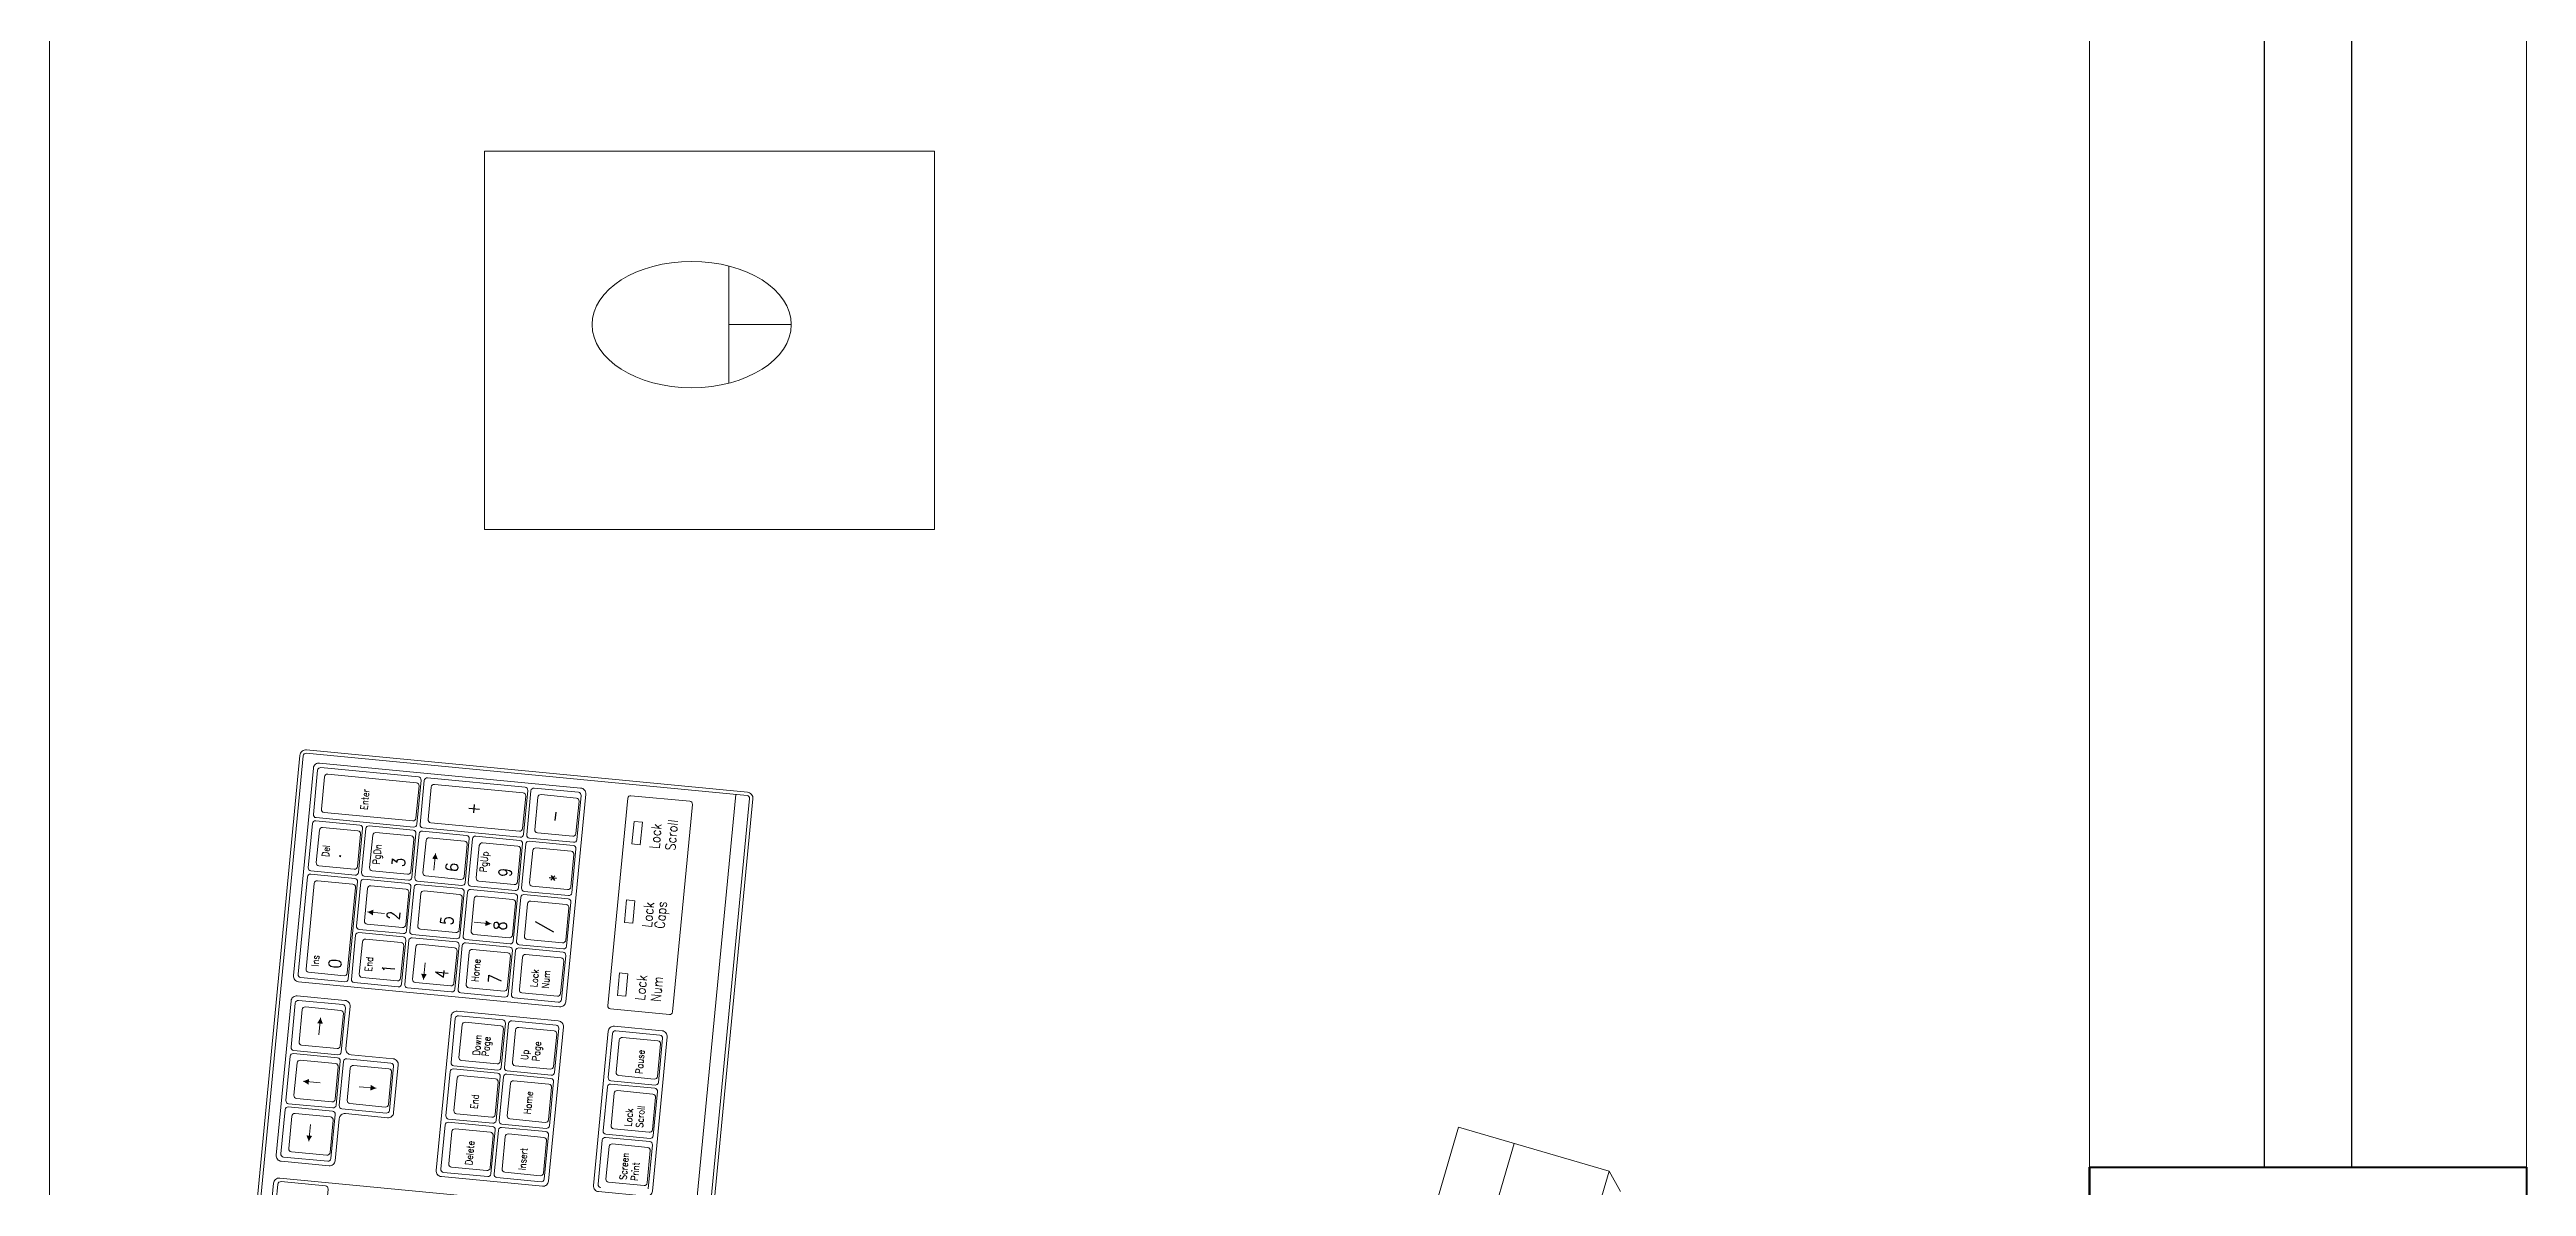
# Model space of a CAD drawing. Header units: millimetres. Extents: x 1127 to 14330, y -137 to 7568.
# Drawn here: x 13245.1 to 13330.1, y 7107.9 to 7146.9 of the extents above; entities that cross this region are included whole.
import ezdxf

# ---------------------------------------------------------------- set-up
doc = ezdxf.new("R2010")
doc.units = ezdxf.units.MM
doc.header["$LTSCALE"] = 0.01
for name, color, linetype, lineweight in [('0.05', 8, 'Continuous', 5), ('0.13', 6, 'Continuous', 13), ('0.60', 4, 'Continuous', 60)]:
    doc.layers.add(name, color=color, linetype=linetype, lineweight=lineweight)
doc.styles.add('SIMP', font='ROMAND', dxfattribs={"width": 0.85})

msp = doc.modelspace()

# ---------------------------------------------------------------- linework, layer by layer
at = {"color": 7, "lineweight": 30}
for p, q in [((13321.091, 7258.549), (13321.091, 7108.549)), ((13324.091, 7258.549), (13324.091, 7108.549))]:
    msp.add_line(p, q, dxfattribs=at)
at = {"color": 7, "lineweight": 60}
msp.add_line((13315.091, 7075.049), (13315.091, 7108.549), dxfattribs=at)
at = {"layer": '0.05'}
for p, q in [((13245.091, 7043.66), (13245.091, 7241.049)), ((13260.015, 7143.442), (13260.015, 7130.451)), ((13275.457, 7143.442), (13260.015, 7143.442)), ((13275.457, 7130.451), (13275.457, 7143.442)), ((13268.403, 7139.498), (13268.403, 7135.475)), ((13270.543, 7137.486), (13268.403, 7137.486)), ((13260.015, 7130.451), (13275.457, 7130.451)), ((13268.641, 7121.35), (13264.567, 7078.87)), ((13267.063, 7121.112), (13265.04, 7121.306)), ((13264.251, 7114.091), (13264.934, 7121.219)), ((13266.466, 7113.879), (13267.15, 7121.007)), ((13266.361, 7113.791), (13264.338, 7113.985)), ((13278.28, 7058.01), (13293.443, 7109.919)), ((13293.443, 7109.919), (13298.613, 7108.409)), ((13295.347, 7109.363), (13280.185, 7057.453)), ((13298.613, 7108.409), (13283.45, 7056.499)), ((13298.613, 7108.409), (13298.998, 7107.706))]:
    msp.add_line(p, q, dxfattribs=at)
for points in [[(13253.682, 7122.687), (13249.626, 7080.4, 0.414214), (13249.818, 7080.168), (13264.941, 7078.717, 0.414214), (13265.173, 7078.909), (13269.229, 7121.196, 0.414214), (13269.037, 7121.428), (13253.914, 7122.879, 0.414214)], [(13253.798, 7122.676), (13249.742, 7080.389, 0.414214), (13249.829, 7080.283), (13264.952, 7078.833, 0.414214), (13265.058, 7078.92), (13269.113, 7121.207, 0.414214), (13269.026, 7121.313), (13253.903, 7122.763, 0.414214)], [(13262.595, 7114.055), (13253.637, 7114.915, -0.414214), (13253.462, 7115.126), (13254.146, 7122.254, -0.414214), (13254.357, 7122.428), (13263.315, 7121.569, -0.414214), (13263.49, 7121.358), (13262.806, 7114.23, -0.414214)], [(13256.689, 7110.247), (13255.244, 7110.386, 0.414214), (13255.033, 7110.212), (13254.894, 7108.767, -0.414214), (13254.683, 7108.593), (13253.045, 7108.75, -0.414214), (13252.871, 7108.961), (13253.379, 7114.259, -0.414214), (13253.59, 7114.433), (13255.228, 7114.276, -0.414214), (13255.402, 7114.065), (13255.263, 7112.62, 0.414214), (13255.438, 7112.409), (13256.883, 7112.27, -0.414214), (13257.057, 7112.059), (13256.9, 7110.422, -0.414214)], [(13262.004, 7107.891), (13258.536, 7108.223, -0.414214), (13258.362, 7108.434), (13258.87, 7113.732, -0.414214), (13259.081, 7113.906), (13262.549, 7113.574, -0.414214), (13262.723, 7113.363), (13262.215, 7108.065, -0.414214)], [(13265.568, 7107.549), (13263.93, 7107.706, -0.414214), (13263.756, 7107.917), (13264.264, 7113.215, -0.414214), (13264.475, 7113.389), (13266.113, 7113.232, -0.414214), (13266.287, 7113.021), (13265.779, 7107.723, -0.414214)], [(13250.782, 7085.15), (13252.227, 7085.011, -0.414214), (13252.401, 7084.8), (13252.281, 7083.548, -0.414214), (13252.07, 7083.374), (13250.625, 7083.512, 0.414214), (13250.414, 7083.338), (13250.164, 7080.737, 0.414214), (13250.338, 7080.526), (13259.297, 7079.667, 0.414214), (13259.508, 7079.841), (13262.122, 7107.101, 0.414214), (13261.948, 7107.313), (13252.99, 7108.172, 0.414214), (13252.779, 7107.998), (13252.539, 7105.493, 0.414214), (13252.713, 7105.282), (13254.158, 7105.143, -0.414214), (13254.332, 7104.932), (13254.212, 7103.68, -0.414214), (13254.001, 7103.506), (13252.556, 7103.644, 0.414214), (13252.345, 7103.47), (13250.608, 7085.361, 0.414214)]]:
    msp.add_lwpolyline(points, format="xyb", close=True, dxfattribs=at)
for points in [[(13257.696, 7120.322), (13257.841, 7121.839, 0.414214), (13257.75, 7121.95), (13254.403, 7122.271, 0.414214), (13254.292, 7122.179), (13254.146, 7120.662, 0.414214), (13254.238, 7120.551)], [(13257.665, 7120.529), (13257.771, 7121.641, 0.414214), (13257.68, 7121.752), (13254.636, 7122.044, 0.414214), (13254.525, 7121.953), (13254.419, 7120.84, 0.414214), (13254.51, 7120.729), (13257.554, 7120.437, 0.414214), (13257.665, 7120.529, 0)], [(13261.356, 7119.971), (13261.502, 7121.488, 0.414214), (13261.41, 7121.599), (13258.063, 7121.92, 0.414214), (13257.952, 7121.828), (13257.807, 7120.311, 0.414214), (13257.898, 7120.2)], [(13261.325, 7120.178), (13261.432, 7121.29, 0.414214), (13261.34, 7121.401), (13258.297, 7121.693, 0.414214), (13258.186, 7121.602), (13258.079, 7120.489, 0.414214), (13258.17, 7120.378), (13261.214, 7120.086, 0.414214), (13261.325, 7120.178, 0)], [(13263.187, 7119.795), (13263.332, 7121.312, 0.414214), (13263.241, 7121.423), (13261.723, 7121.569, 0.414214), (13261.613, 7121.477), (13261.467, 7119.96, 0.414214), (13261.559, 7119.849)], [(13263.155, 7120.002), (13263.262, 7121.115, 0.414214), (13263.171, 7121.226), (13261.957, 7121.342, 0.414214), (13261.846, 7121.251), (13261.739, 7120.138, 0.414214), (13261.831, 7120.027), (13263.045, 7119.911, 0.414214), (13263.155, 7120.002, 0)], [(13254.238, 7120.551), (13257.585, 7120.23, 0.414214), (13257.696, 7120.322, 0.469987)], [(13255.69, 7118.667), (13255.836, 7120.184, 0.414214), (13255.744, 7120.295), (13254.227, 7120.441, 0.414214), (13254.116, 7120.349), (13253.971, 7118.832, 0.414214), (13254.062, 7118.721)], [(13255.659, 7118.874), (13255.766, 7119.987, 0.414214), (13255.674, 7120.098), (13254.461, 7120.214, 0.414214), (13254.35, 7120.123), (13254.243, 7119.01, 0.414214), (13254.335, 7118.899), (13255.548, 7118.783, 0.414214), (13255.659, 7118.874, 0)], [(13257.52, 7118.492), (13257.666, 7120.009, 0.414214), (13257.574, 7120.12), (13256.057, 7120.265, 0.414214), (13255.947, 7120.174), (13255.801, 7118.657, 0.414214), (13255.892, 7118.546)], [(13257.489, 7118.699), (13257.596, 7119.811, 0.414214), (13257.505, 7119.922), (13256.291, 7120.039, 0.414214), (13256.18, 7119.947), (13256.073, 7118.835, 0.414214), (13256.165, 7118.724), (13257.378, 7118.607, 0.414214), (13257.489, 7118.699, 0)], [(13259.351, 7118.316), (13259.496, 7119.833, 0.414214), (13259.405, 7119.944), (13257.888, 7120.09, 0.414214), (13257.777, 7119.998), (13257.631, 7118.481, 0.414214), (13257.723, 7118.37)], [(13257.898, 7120.2), (13261.246, 7119.879, 0.414214), (13261.356, 7119.971, 0.469987)], [(13259.319, 7118.523), (13259.426, 7119.636, 0.414214), (13259.335, 7119.747), (13258.121, 7119.863, 0.414214), (13258.01, 7119.772), (13257.903, 7118.659, 0.414214), (13257.995, 7118.548), (13259.209, 7118.432, 0.414214), (13259.319, 7118.523, 0)], [(13261.181, 7118.141), (13261.326, 7119.658, 0.414214), (13261.235, 7119.769), (13259.718, 7119.914, 0.414214), (13259.607, 7119.823), (13259.461, 7118.305, 0.414214), (13259.553, 7118.195)], [(13261.15, 7118.348), (13261.256, 7119.46, 0.414214), (13261.165, 7119.571), (13259.951, 7119.687, 0.414214), (13259.84, 7119.596), (13259.734, 7118.483, 0.414214), (13259.825, 7118.373), (13261.039, 7118.256, 0.414214), (13261.15, 7118.348, 0)], [(13263.011, 7117.965), (13263.157, 7119.482, 0.414214), (13263.065, 7119.593), (13261.548, 7119.739, 0.414214), (13261.437, 7119.647), (13261.292, 7118.13, 0.414214), (13261.383, 7118.019)], [(13261.559, 7119.849), (13263.076, 7119.704, 0.414214), (13263.187, 7119.795, 1)], [(13262.98, 7118.172), (13263.087, 7119.285, 0.414214), (13262.995, 7119.396), (13261.781, 7119.512, 0.414214), (13261.671, 7119.421), (13261.564, 7118.308, 0.414214), (13261.655, 7118.197), (13262.869, 7118.081, 0.414214), (13262.98, 7118.172, 0)], [(13255.339, 7115.007), (13255.66, 7118.354, 0.414214), (13255.569, 7118.465), (13254.052, 7118.61, 0.414214), (13253.941, 7118.519), (13253.62, 7115.172, 0.414214), (13253.711, 7115.061)], [(13255.308, 7115.214), (13255.59, 7118.157, 0.414214), (13255.499, 7118.267), (13254.285, 7118.384, 0.414214), (13254.174, 7118.292), (13253.892, 7115.35, 0.414214), (13253.983, 7115.239), (13255.197, 7115.122, 0.414214), (13255.308, 7115.214, 0)], [(13254.062, 7118.721), (13255.579, 7118.576, 0.414214), (13255.69, 7118.667, 1)], [(13257.345, 7116.661), (13257.49, 7118.179, 0.414214), (13257.399, 7118.289), (13255.882, 7118.435, 0.414214), (13255.771, 7118.343), (13255.625, 7116.826, 0.414214), (13255.717, 7116.715)], [(13255.892, 7118.546), (13257.41, 7118.4, 0.414214), (13257.52, 7118.492, 1)], [(13257.314, 7116.869), (13257.42, 7117.981, 0.414214), (13257.329, 7118.092), (13256.115, 7118.208, 0.414214), (13256.004, 7118.117), (13255.898, 7117.004, 0.414214), (13255.989, 7116.894), (13257.203, 7116.777, 0.414214), (13257.314, 7116.869, 0)], [(13259.175, 7116.486), (13259.321, 7118.003, 0.414214), (13259.229, 7118.114), (13257.712, 7118.259, 0.414214), (13257.601, 7118.168), (13257.456, 7116.651, 0.414214), (13257.547, 7116.54)], [(13257.723, 7118.37), (13259.24, 7118.225, 0.414214), (13259.351, 7118.316, 1)], [(13259.144, 7116.693), (13259.251, 7117.806, 0.414214), (13259.159, 7117.916), (13257.945, 7118.033, 0.414214), (13257.835, 7117.941), (13257.728, 7116.829, 0.414214), (13257.819, 7116.718), (13259.033, 7116.602, 0.414214), (13259.144, 7116.693, 0)], [(13261.005, 7116.31), (13261.151, 7117.827, 0.414214), (13261.059, 7117.938), (13259.542, 7118.084, 0.414214), (13259.431, 7117.992), (13259.286, 7116.475, 0.414214), (13259.377, 7116.364)], [(13259.553, 7118.195), (13261.07, 7118.049, 0.414214), (13261.181, 7118.141, 1)], [(13262.835, 7116.135), (13262.981, 7117.652, 0.414214), (13262.89, 7117.763), (13261.372, 7117.908, 0.414214), (13261.262, 7117.817), (13261.116, 7116.3, 0.414214), (13261.208, 7116.189)], [(13261.383, 7118.019), (13262.9, 7117.874, 0.414214), (13263.011, 7117.965, 1)], [(13260.974, 7116.517), (13261.081, 7117.63, 0.414214), (13260.989, 7117.741), (13259.776, 7117.857, 0.414214), (13259.665, 7117.766), (13259.558, 7116.653, 0.414214), (13259.65, 7116.542), (13260.863, 7116.426, 0.414214), (13260.974, 7116.517, 0)], [(13262.804, 7116.342), (13262.911, 7117.455, 0.414214), (13262.82, 7117.565), (13261.606, 7117.682, 0.414214), (13261.495, 7117.59), (13261.388, 7116.478, 0.414214), (13261.48, 7116.367), (13262.693, 7116.251, 0.414214), (13262.804, 7116.342, 0)], [(13257.169, 7114.831), (13257.315, 7116.348, 0.414214), (13257.223, 7116.459), (13255.706, 7116.605, 0.414214), (13255.595, 7116.513), (13255.45, 7114.996, 0.414214), (13255.541, 7114.885)], [(13255.717, 7116.715), (13257.234, 7116.57, 0.414214), (13257.345, 7116.661, 1)], [(13257.138, 7115.038), (13257.245, 7116.151, 0.414214), (13257.153, 7116.262), (13255.94, 7116.378, 0.414214), (13255.829, 7116.287), (13255.722, 7115.174, 0.414214), (13255.814, 7115.063), (13257.027, 7114.947, 0.414214), (13257.138, 7115.038, 0)], [(13259, 7114.656), (13259.145, 7116.173, 0.414214), (13259.054, 7116.284), (13257.537, 7116.429, 0.414214), (13257.426, 7116.338), (13257.28, 7114.821, 0.414214), (13257.372, 7114.71)], [(13257.547, 7116.54), (13259.064, 7116.394, 0.414214), (13259.175, 7116.486, 1)], [(13258.968, 7114.863), (13259.075, 7115.975, 0.414214), (13258.984, 7116.086), (13257.77, 7116.203, 0.414214), (13257.659, 7116.111), (13257.552, 7114.999, 0.414214), (13257.644, 7114.888), (13258.858, 7114.771, 0.414214), (13258.968, 7114.863, 0)], [(13260.83, 7114.48), (13260.975, 7115.997, 0.414214), (13260.884, 7116.108), (13259.367, 7116.254, 0.414214), (13259.256, 7116.162), (13259.11, 7114.645, 0.414214), (13259.202, 7114.534)], [(13259.377, 7116.364), (13260.894, 7116.219, 0.414214), (13261.005, 7116.31, 1)], [(13260.799, 7114.687), (13260.905, 7115.8, 0.414214), (13260.814, 7115.911), (13259.6, 7116.027, 0.414214), (13259.489, 7115.936), (13259.383, 7114.823, 0.414214), (13259.474, 7114.712), (13260.688, 7114.596, 0.414214), (13260.799, 7114.687, 0)], [(13262.66, 7114.305), (13262.805, 7115.822, 0.414214), (13262.714, 7115.933), (13261.197, 7116.078, 0.414214), (13261.086, 7115.987), (13260.941, 7114.47, 0.414214), (13261.032, 7114.359)], [(13261.208, 7116.189), (13262.725, 7116.043, 0.414214), (13262.835, 7116.135, 1)], [(13262.629, 7114.512), (13262.735, 7115.624, 0.414214), (13262.644, 7115.735), (13261.43, 7115.852, 0.414214), (13261.32, 7115.76), (13261.213, 7114.648, 0.414214), (13261.304, 7114.537), (13262.518, 7114.42, 0.414214), (13262.629, 7114.512, 0)], [(13253.711, 7115.061), (13255.228, 7114.915, 0.414214), (13255.339, 7115.007, 1)], [(13255.541, 7114.885), (13257.059, 7114.74, 0.414214), (13257.169, 7114.831, 1)], [(13257.372, 7114.71), (13258.889, 7114.564, 0.414214), (13259, 7114.656, 1)], [(13259.202, 7114.534), (13260.719, 7114.389, 0.414214), (13260.83, 7114.48, 1)], [(13255.099, 7112.502), (13255.244, 7114.019, 0.414214), (13255.153, 7114.13), (13253.636, 7114.276, 0.414214), (13253.525, 7114.184), (13253.38, 7112.667, 0.414214), (13253.471, 7112.556)], [(13255.068, 7112.709), (13255.175, 7113.822, 0.414214), (13255.083, 7113.933), (13253.869, 7114.049, 0.414214), (13253.759, 7113.958), (13253.652, 7112.845, 0.414214), (13253.743, 7112.734), (13254.957, 7112.618, 0.414214), (13255.068, 7112.709, 0)], [(13260.59, 7111.976), (13260.735, 7113.493, 0.414214), (13260.644, 7113.604), (13259.127, 7113.749, 0.414214), (13259.016, 7113.658), (13258.87, 7112.141, 0.414214), (13258.962, 7112.03)], [(13261.032, 7114.359), (13262.549, 7114.213, 0.414214), (13262.66, 7114.305, 1)], [(13260.558, 7112.183), (13260.665, 7113.295, 0.414214), (13260.574, 7113.406), (13259.36, 7113.523, 0.414214), (13259.249, 7113.431), (13259.142, 7112.319, 0.414214), (13259.234, 7112.208), (13260.448, 7112.091, 0.414214), (13260.558, 7112.183, 0)], [(13262.42, 7111.8), (13262.565, 7113.317, 0.414214), (13262.474, 7113.428), (13260.957, 7113.574, 0.414214), (13260.846, 7113.482), (13260.7, 7111.965, 0.414214), (13260.792, 7111.854)], [(13262.389, 7112.007), (13262.495, 7113.12, 0.414214), (13262.404, 7113.231), (13261.19, 7113.347, 0.414214), (13261.079, 7113.256), (13260.973, 7112.143, 0.414214), (13261.064, 7112.032), (13262.278, 7111.916, 0.414214), (13262.389, 7112.007, 0)], [(13265.984, 7111.458), (13266.129, 7112.975, 0.414214), (13266.038, 7113.086), (13264.521, 7113.232, 0.414214), (13264.41, 7113.14), (13264.264, 7111.623, 0.414214), (13264.356, 7111.512)], [(13265.953, 7111.665), (13266.059, 7112.778, 0.414214), (13265.968, 7112.889), (13264.754, 7113.005, 0.414214), (13264.643, 7112.914), (13264.537, 7111.801, 0.414214), (13264.628, 7111.69), (13265.842, 7111.574, 0.414214), (13265.953, 7111.665, 0)], [(13254.923, 7110.672), (13255.069, 7112.189, 0.414214), (13254.978, 7112.3), (13253.46, 7112.446, 0.414214), (13253.35, 7112.354), (13253.204, 7110.837, 0.414214), (13253.295, 7110.726)], [(13253.471, 7112.556), (13254.988, 7112.411, 0.414214), (13255.099, 7112.502, 1)], [(13254.892, 7110.879), (13254.999, 7111.992, 0.414214), (13254.908, 7112.103), (13253.694, 7112.219, 0.414214), (13253.583, 7112.128), (13253.476, 7111.015, 0.414214), (13253.568, 7110.904), (13254.781, 7110.788, 0.414214), (13254.892, 7110.879, 0)], [(13256.754, 7110.497), (13256.899, 7112.014, 0.414214), (13256.808, 7112.125), (13255.291, 7112.27, 0.414214), (13255.18, 7112.179), (13255.034, 7110.661, 0.414214), (13255.126, 7110.551)], [(13256.722, 7110.704), (13256.829, 7111.816, 0.414214), (13256.738, 7111.927), (13255.524, 7112.043, 0.414214), (13255.413, 7111.952), (13255.307, 7110.839, 0.414214), (13255.398, 7110.729), (13256.612, 7110.612, 0.414214), (13256.722, 7110.704, 0)], [(13258.962, 7112.03), (13260.479, 7111.884, 0.414214), (13260.59, 7111.976, 1)], [(13260.414, 7110.145), (13260.56, 7111.663, 0.414214), (13260.468, 7111.773), (13258.951, 7111.919, 0.414214), (13258.84, 7111.828), (13258.695, 7110.31, 0.414214), (13258.786, 7110.2)], [(13260.383, 7110.353), (13260.49, 7111.465, 0.414214), (13260.398, 7111.576), (13259.184, 7111.692, 0.414214), (13259.074, 7111.601), (13258.967, 7110.488, 0.414214), (13259.058, 7110.378), (13260.272, 7110.261, 0.414214), (13260.383, 7110.353, 0)], [(13262.244, 7109.97), (13262.39, 7111.487, 0.414214), (13262.298, 7111.598), (13260.781, 7111.743, 0.414214), (13260.67, 7111.652), (13260.525, 7110.135, 0.414214), (13260.616, 7110.024)], [(13260.792, 7111.854), (13262.309, 7111.709, 0.414214), (13262.42, 7111.8, 1)], [(13262.213, 7110.177), (13262.32, 7111.29, 0.414214), (13262.228, 7111.401), (13261.015, 7111.517, 0.414214), (13260.904, 7111.425), (13260.797, 7110.313, 0.414214), (13260.889, 7110.202), (13262.102, 7110.086, 0.414214), (13262.213, 7110.177, 0)], [(13265.808, 7109.628), (13265.954, 7111.145, 0.414214), (13265.862, 7111.256), (13264.345, 7111.402, 0.414214), (13264.234, 7111.31), (13264.089, 7109.793, 0.414214), (13264.18, 7109.682)], [(13264.356, 7111.512), (13265.873, 7111.367, 0.414214), (13265.984, 7111.458, 1)], [(13265.777, 7109.835), (13265.884, 7110.948, 0.414214), (13265.792, 7111.059), (13264.579, 7111.175, 0.414214), (13264.468, 7111.084), (13264.361, 7109.971, 0.414214), (13264.453, 7109.86), (13265.666, 7109.744, 0.414214), (13265.777, 7109.835, 0)], [(13254.748, 7108.842), (13254.893, 7110.359, 0.414214), (13254.802, 7110.47), (13253.285, 7110.615, 0.414214), (13253.174, 7110.524), (13253.029, 7109.007, 0.414214), (13253.12, 7108.896)], [(13253.295, 7110.726), (13254.813, 7110.581, 0.414214), (13254.923, 7110.672, 1)], [(13254.717, 7109.049), (13254.823, 7110.162, 0.414214), (13254.732, 7110.272), (13253.518, 7110.389, 0.414214), (13253.407, 7110.297), (13253.301, 7109.185, 0.414214), (13253.392, 7109.074), (13254.606, 7108.958, 0.414214), (13254.717, 7109.049, 0)], [(13255.126, 7110.551), (13256.643, 7110.405, 0.414214), (13256.754, 7110.497, 1)], [(13260.239, 7108.315), (13260.384, 7109.832, 0.414214), (13260.293, 7109.943), (13258.775, 7110.089, 0.414214), (13258.665, 7109.997), (13258.519, 7108.48, 0.414214), (13258.611, 7108.369)], [(13258.786, 7110.2), (13260.303, 7110.054, 0.414214), (13260.414, 7110.145, 1)], [(13260.207, 7108.522), (13260.314, 7109.635, 0.414214), (13260.223, 7109.746), (13259.009, 7109.862, 0.414214), (13258.898, 7109.771), (13258.791, 7108.658, 0.414214), (13258.883, 7108.547), (13260.097, 7108.431, 0.414214), (13260.207, 7108.522, 0)], [(13262.069, 7108.14), (13262.214, 7109.657, 0.414214), (13262.123, 7109.768), (13260.606, 7109.913, 0.414214), (13260.495, 7109.822), (13260.349, 7108.305, 0.414214), (13260.441, 7108.194)], [(13260.616, 7110.024), (13262.133, 7109.879, 0.414214), (13262.244, 7109.97, 1)], [(13262.038, 7108.347), (13262.144, 7109.459, 0.414214), (13262.053, 7109.57), (13260.839, 7109.687, 0.414214), (13260.728, 7109.595), (13260.622, 7108.483, 0.414214), (13260.713, 7108.372), (13261.927, 7108.255, 0.414214), (13262.038, 7108.347, 0)], [(13265.633, 7107.798), (13265.778, 7109.315, 0.414214), (13265.687, 7109.426), (13264.17, 7109.571, 0.414214), (13264.059, 7109.48), (13263.913, 7107.963, 0.414214), (13264.005, 7107.852)], [(13264.18, 7109.682), (13265.697, 7109.537, 0.414214), (13265.808, 7109.628, 1)], [(13253.12, 7108.896), (13254.637, 7108.75, 0.414214), (13254.748, 7108.842, 1)], [(13265.602, 7108.005), (13265.708, 7109.118, 0.414214), (13265.617, 7109.228), (13264.403, 7109.345, 0.414214), (13264.292, 7109.253), (13264.186, 7108.141, 0.414214), (13264.277, 7108.03), (13265.491, 7107.914, 0.414214), (13265.602, 7108.005, 0)], [(13254.42, 7105.422), (13254.648, 7107.796, 0.414214), (13254.556, 7107.907), (13253.039, 7108.052, 0.414214), (13252.928, 7107.961), (13252.701, 7105.587, 0.414214), (13252.792, 7105.476)], [(13258.611, 7108.369), (13260.128, 7108.224, 0.414214), (13260.239, 7108.315, 1)], [(13260.441, 7108.194), (13261.958, 7108.048, 0.414214), (13262.069, 7108.14, 1)]]:
    msp.add_lwpolyline(points, format="xyb", dxfattribs=at)
for points in [[(13265.076, 7119.65), (13265.15, 7120.421), (13265.439, 7120.393), (13265.365, 7119.623), (13265.076, 7119.65)], [(13258.281, 7118.746), (13258.337, 7119.324)], [(13256.583, 7117.257), (13256.005, 7117.312)], [(13264.817, 7116.953), (13264.891, 7117.724), (13265.18, 7117.696), (13265.106, 7116.925), (13264.817, 7116.953)], [(13259.666, 7116.961), (13260.243, 7116.906)], [(13257.976, 7115.568), (13257.921, 7114.99)], [(13264.577, 7114.449), (13264.651, 7115.219), (13264.94, 7115.192), (13264.866, 7114.421), (13264.577, 7114.449)], [(13254.337, 7113.098), (13254.393, 7113.676)], [(13254.373, 7111.442), (13253.795, 7111.497)], [(13255.721, 7111.312), (13256.299, 7111.257)], [(13254.042, 7110.015), (13253.986, 7109.437)]]:
    msp.add_lwpolyline(points, dxfattribs=at)
for centre, start, end in [((13265.031, 7121.21), 84.52177, 174.52177), ((13267.054, 7121.016), 354.52177, 84.52177), ((13264.347, 7114.082), 174.52177, 264.52177), ((13266.37, 7113.888), 264.52177, 354.52177)]:
    msp.add_arc(centre, 0.0968, start, end, dxfattribs=at)
at = {"layer": '0.05', "extrusion": (0, 0, -1)}
msp.add_ellipse((13267.125, 7137.486), major_axis=(-3.418, 0), ratio=0.634326, dxfattribs=at)
at = {"layer": '0.05'}
for points in [[(13258.415, 7119.123), (13258.337, 7119.324), (13258.222, 7119.141)], [(13256.207, 7117.39), (13256.005, 7117.312), (13256.189, 7117.197)], [(13260.042, 7116.828), (13260.243, 7116.906), (13260.06, 7117.02)], [(13257.843, 7115.192), (13257.921, 7114.99), (13258.036, 7115.173)], [(13254.47, 7113.474), (13254.393, 7113.676), (13254.278, 7113.492)], [(13253.997, 7111.575), (13253.795, 7111.497), (13253.978, 7111.382)], [(13256.097, 7111.179), (13256.299, 7111.257), (13256.116, 7111.372)], [(13253.908, 7109.639), (13253.986, 7109.437), (13254.101, 7109.621)]]:
    msp.add_solid(points, dxfattribs=at)
at = {"layer": '0.13'}
for p, q in [((13315.091, 7259.604), (13315.091, 7108.549)), ((13330.091, 7258.549), (13330.091, 7108.549))]:
    msp.add_line(p, q, dxfattribs=at)
at = {"layer": '0.60'}
for p, q in [((13315.091, 7043.66), (13315.091, 7108.549)), ((13315.091, 7108.549), (13330.091, 7108.549)), ((13315.091, 7108.549), (13315.091, 7043.66)), ((13330.091, 7108.549), (13330.091, 7003.049))]:
    msp.add_line(p, q, dxfattribs=at)

# ---------------------------------------------------------------- texts
at = {"layer": '0.05', "style": 'SIMP', "width": 0.85}
for s, height, p in [('Enter', 0.2419, (13256.001, 7120.812)), ('+', 0.435, (13259.831, 7120.639)), ('-', 0.435, (13262.624, 7120.371)), ('Scroll', 0.3387, (13266.559, 7119.411)), ('PgDn', 0.2419, (13256.419, 7118.925)), ('Lock', 0.3387, (13266.014, 7119.463)), ('Del', 0.2419, (13254.678, 7119.189)), ('.', 0.435, (13255.077, 7119.151)), ('3', 0.435, (13257.27, 7118.843)), ('6', 0.435, (13259.1, 7118.668)), ('PgUp', 0.2419, (13260.089, 7118.67)), ('9', 0.435, (13260.93, 7118.492)), ('*', 0.435, (13262.657, 7118.327)), ('2', 0.435, (13257.094, 7117.013)), ('5', 0.435, (13258.925, 7116.838)), ('Lock', 0.3387, (13265.755, 7116.766)), ('Caps', 0.3387, (13266.188, 7116.724)), ('8', 0.435, (13260.755, 7116.662)), ('/', 0.435, (13262.243, 7116.617)), ('Ins', 0.2419, (13254.318, 7115.432)), ('0', 0.435, (13255.089, 7115.359)), ('End', 0.2419, (13256.148, 7115.257)), ('1', 0.435, (13256.919, 7115.183)), ('Home', 0.2419, (13259.809, 7114.906)), ('4', 0.435, (13258.749, 7115.008)), ('7', 0.435, (13260.579, 7114.832)), ('Lock', 0.2419, (13261.827, 7114.712)), ('Num', 0.2419, (13262.217, 7114.675)), ('Lock', 0.3387, (13265.515, 7114.261)), ('Num', 0.3387, (13266.061, 7114.209)), ('Down', 0.2419, (13259.853, 7112.374)), ('Page', 0.2419, (13260.162, 7112.344)), ('Page', 0.2419, (13261.896, 7112.178)), ('Up', 0.2419, (13261.506, 7112.216)), ('Pause', 0.2419, (13265.435, 7111.742)), ('Home', 0.2419, (13261.608, 7110.359)), ('End', 0.2419, (13259.778, 7110.534)), ('Lock', 0.2419, (13265.062, 7109.93)), ('Scroll', 0.2419, (13265.452, 7109.893)), ('Delete', 0.2419, (13259.593, 7108.608)), ('Insert', 0.2419, (13261.424, 7108.432)), ('Screen', 0.2419, (13264.887, 7108.1)), ('Print', 0.2419, (13265.277, 7108.063))]:
    msp.add_text(s, height=height, rotation=84.52177, dxfattribs=at).set_placement(p)

doc.saveas('drawing.dxf')
